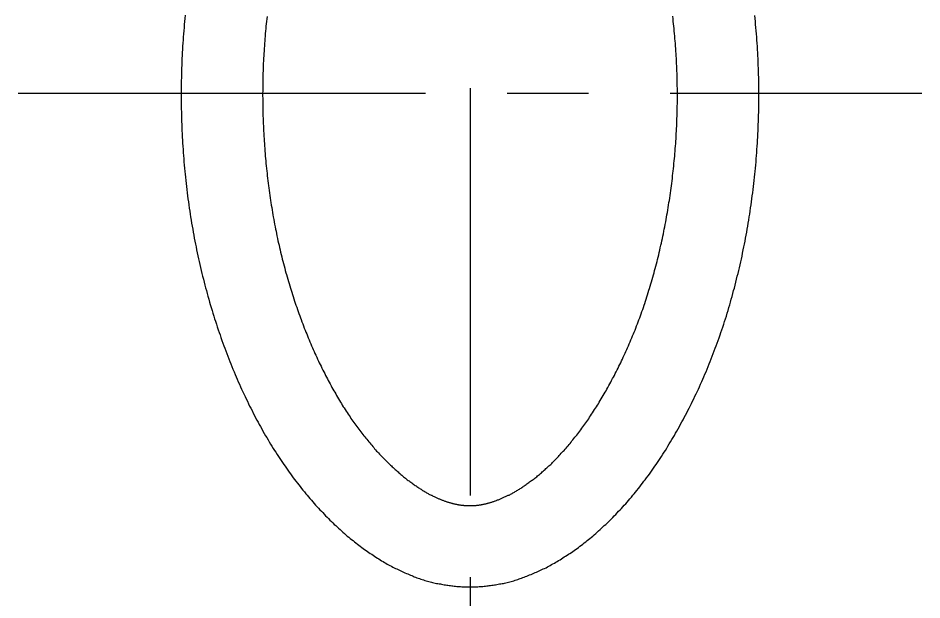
# Model space of a CAD drawing. Extents: x -133.5 to -57.1, y 10.7 to 62.4.
# Drawn here: x -121.235 to -118.462, y 44.101 to 45.886 of the extents above; entities that cross this region are included whole.
import ezdxf

# ---------------------------------------------------------------- set-up
doc = ezdxf.new("R2010")
doc.units = 0
doc.linetypes.add('CENTER', pattern=[2, 1.25, -0.25, 0.25, -0.25])
doc.layers.get('0').update_dxf_attribs({"linetype": 'CONTINUOUS'})
doc.layers.add('CENTER', color=1, linetype='CENTER')

msp = doc.modelspace()

# ---------------------------------------------------------------- linework, layer by layer
at = {"color": 3, "linetype": 'CONTINUOUS'}
msp.add_polyline3d([(-120.7221, 45.8945, 0), (-120.7231, 45.8845, 0), (-120.724, 45.8755, 0), (-120.7249, 45.8655, 0), (-120.7257, 45.8565, 0), (-120.7266, 45.8465, 0), (-120.7273, 45.8375, 0), (-120.7281, 45.8275, 0), (-120.7287, 45.8185, 0), (-120.7294, 45.8085, 0), (-120.73, 45.7995, 0), (-120.7306, 45.7895, 0), (-120.7311, 45.7805, 0), (-120.7316, 45.7705, 0), (-120.7321, 45.7615, 0), (-120.7325, 45.7515, 0), (-120.7329, 45.7415, 0), (-120.7332, 45.7325, 0), (-120.7335, 45.7225, 0), (-120.7338, 45.7135, 0), (-120.734, 45.7035, 0), (-120.7342, 45.6935, 0), (-120.7344, 45.6845, 0), (-120.7345, 45.6745, 0), (-120.7346, 45.6655, 0), (-120.7346, 45.6555, 0), (-120.7346, 45.6455, 0), (-120.7346, 45.6365, 0), (-120.7345, 45.6265, 0), (-120.7344, 45.6175, 0), (-120.7342, 45.6075, 0), (-120.734, 45.5975, 0), (-120.7338, 45.5885, 0), (-120.7336, 45.5785, 0), (-120.7333, 45.5685, 0), (-120.7329, 45.5595, 0), (-120.7325, 45.5495, 0), (-120.7321, 45.5405, 0), (-120.7317, 45.5305, 0), (-120.7312, 45.5205, 0), (-120.7307, 45.5115, 0), (-120.7301, 45.5015, 0), (-120.7295, 45.4925, 0), (-120.7288, 45.4825, 0), (-120.7282, 45.4735, 0), (-120.7275, 45.4635, 0), (-120.7267, 45.4545, 0), (-120.7259, 45.4445, 0), (-120.7251, 45.4345, 0), (-120.7242, 45.4255, 0), (-120.7233, 45.4155, 0), (-120.7224, 45.4065, 0), (-120.7214, 45.3975, 0), (-120.7204, 45.3875, 0), (-120.7194, 45.3785, 0), (-120.7183, 45.3685, 0), (-120.7172, 45.3595, 0), (-120.716, 45.3495, 0), (-120.7148, 45.3405, 0), (-120.7136, 45.3315, 0), (-120.7123, 45.3215, 0), (-120.711, 45.3125, 0), (-120.7097, 45.3025, 0), (-120.7083, 45.2935, 0), (-120.7069, 45.2845, 0), (-120.7054, 45.2755, 0), (-120.7039, 45.2655, 0), (-120.7024, 45.2565, 0), (-120.7008, 45.2475, 0), (-120.6992, 45.2385, 0), (-120.6976, 45.2285, 0), (-120.6959, 45.2195, 0), (-120.6942, 45.2105, 0), (-120.6925, 45.2015, 0), (-120.6907, 45.1925, 0), (-120.6889, 45.1835, 0), (-120.687, 45.1745, 0), (-120.6851, 45.1655, 0), (-120.6832, 45.1565, 0), (-120.6813, 45.1475, 0), (-120.6793, 45.1385, 0), (-120.6772, 45.1295, 0), (-120.6751, 45.1205, 0), (-120.673, 45.1115, 0), (-120.6709, 45.1025, 0), (-120.6687, 45.0935, 0), (-120.6665, 45.0845, 0), (-120.6642, 45.0755, 0), (-120.662, 45.0665, 0), (-120.6597, 45.0585, 0), (-120.6573, 45.0495, 0), (-120.6549, 45.0405, 0), (-120.6525, 45.0325, 0), (-120.6501, 45.0235, 0), (-120.6476, 45.0145, 0), (-120.6451, 45.0065, 0), (-120.6425, 44.9975, 0), (-120.6399, 44.9885, 0), (-120.6373, 44.9805, 0), (-120.6347, 44.9715, 0), (-120.632, 44.9635, 0), (-120.6293, 44.9555, 0), (-120.6266, 44.9465, 0), (-120.6238, 44.9385, 0), (-120.621, 44.9295, 0), (-120.6182, 44.9215, 0), (-120.6153, 44.9135, 0), (-120.6125, 44.9055, 0), (-120.6095, 44.8965, 0), (-120.6066, 44.8885, 0), (-120.6036, 44.8805, 0), (-120.6006, 44.8725, 0), (-120.5976, 44.8645, 0), (-120.5946, 44.8565, 0), (-120.5915, 44.8485, 0), (-120.5884, 44.8405, 0), (-120.5852, 44.8325, 0), (-120.5821, 44.8245, 0), (-120.5789, 44.8165, 0), (-120.5757, 44.8085, 0), (-120.5724, 44.8005, 0), (-120.5691, 44.7925, 0), (-120.5658, 44.7855, 0), (-120.5625, 44.7775, 0), (-120.5592, 44.7695, 0), (-120.5558, 44.7625, 0), (-120.5524, 44.7545, 0), (-120.549, 44.7475, 0), (-120.5455, 44.7395, 0), (-120.5421, 44.7325, 0), (-120.5386, 44.7245, 0), (-120.5351, 44.7175, 0), (-120.5315, 44.7105, 0), (-120.528, 44.7025, 0), (-120.5244, 44.6955, 0), (-120.5208, 44.6885, 0), (-120.5171, 44.6815, 0), (-120.5135, 44.6735, 0), (-120.5098, 44.6665, 0), (-120.5061, 44.6595, 0), (-120.5024, 44.6525, 0), (-120.4987, 44.6455, 0), (-120.4949, 44.6385, 0), (-120.4911, 44.6325, 0), (-120.4873, 44.6255, 0), (-120.4835, 44.6185, 0), (-120.4797, 44.6115, 0), (-120.4758, 44.6045, 0), (-120.4719, 44.5985, 0), (-120.468, 44.5915, 0), (-120.4641, 44.5855, 0), (-120.4602, 44.5785, 0), (-120.4562, 44.5725, 0), (-120.4522, 44.5655, 0), (-120.4483, 44.5595, 0), (-120.4442, 44.5535, 0), (-120.4402, 44.5465, 0), (-120.4362, 44.5405, 0), (-120.4321, 44.5345, 0), (-120.428, 44.5285, 0), (-120.424, 44.5225, 0), (-120.4199, 44.5165, 0), (-120.4157, 44.5105, 0), (-120.4116, 44.5045, 0), (-120.4074, 44.4985, 0), (-120.4033, 44.4925, 0), (-120.3991, 44.4875, 0), (-120.3949, 44.4815, 0), (-120.3907, 44.4755, 0), (-120.3865, 44.4705, 0), (-120.3823, 44.4645, 0), (-120.378, 44.4585, 0), (-120.3738, 44.4535, 0), (-120.3695, 44.4485, 0), (-120.3652, 44.4425, 0), (-120.3609, 44.4375, 0), (-120.3567, 44.4325, 0), (-120.3523, 44.4265, 0), (-120.348, 44.4215, 0), (-120.3437, 44.4165, 0), (-120.3394, 44.4115, 0), (-120.335, 44.4065, 0), (-120.3307, 44.4015, 0), (-120.3263, 44.3965, 0), (-120.322, 44.3915, 0), (-120.3176, 44.3865, 0), (-120.3132, 44.3825, 0), (-120.3088, 44.3775, 0), (-120.3045, 44.3725, 0), (-120.3001, 44.3685, 0), (-120.2957, 44.3635, 0), (-120.2913, 44.3585, 0), (-120.2869, 44.3545, 0), (-120.2824, 44.3505, 0), (-120.278, 44.3455, 0), (-120.2736, 44.3415, 0), (-120.2692, 44.3375, 0), (-120.2648, 44.3325, 0), (-120.2603, 44.3285, 0), (-120.2559, 44.3245, 0), (-120.2515, 44.3205, 0), (-120.247, 44.3165, 0), (-120.2426, 44.3125, 0), (-120.2382, 44.3085, 0), (-120.2337, 44.3045, 0), (-120.2293, 44.3005, 0), (-120.2249, 44.2965, 0), (-120.2205, 44.2935, 0), (-120.216, 44.2895, 0), (-120.2116, 44.2855, 0), (-120.2072, 44.2825, 0), (-120.2027, 44.2785, 0), (-120.1983, 44.2755, 0), (-120.1939, 44.2715, 0), (-120.1895, 44.2685, 0), (-120.1851, 44.2655, 0), (-120.1807, 44.2615, 0), (-120.1763, 44.2585, 0), (-120.1719, 44.2555, 0), (-120.1675, 44.2525, 0), (-120.1631, 44.2495, 0), (-120.1587, 44.2465, 0), (-120.1544, 44.2435, 0), (-120.15, 44.2405, 0), (-120.1456, 44.2375, 0), (-120.1413, 44.2345, 0), (-120.1369, 44.2315, 0), (-120.1326, 44.2285, 0), (-120.1283, 44.2265, 0), (-120.124, 44.2235, 0), (-120.1196, 44.2205, 0), (-120.1153, 44.2185, 0), (-120.1111, 44.2155, 0), (-120.1068, 44.2135, 0), (-120.1025, 44.2105, 0), (-120.0983, 44.2085, 0), (-120.094, 44.2065, 0), (-120.0898, 44.2045, 0), (-120.0855, 44.2015, 0), (-120.0813, 44.1995, 0), (-120.0771, 44.1975, 0), (-120.0729, 44.1955, 0), (-120.0687, 44.1935, 0), (-120.0646, 44.1915, 0), (-120.0604, 44.1895, 0), (-120.0562, 44.1875, 0), (-120.0521, 44.1855, 0), (-120.048, 44.1835, 0), (-120.0438, 44.1815, 0), (-120.0397, 44.1805, 0), (-120.0356, 44.1785, 0), (-120.0315, 44.1765, 0), (-120.0274, 44.1755, 0), (-120.0233, 44.1735, 0), (-120.0193, 44.1715, 0), (-120.0152, 44.1705, 0), (-120.0112, 44.1685, 0), (-120.0071, 44.1675, 0), (-120.0031, 44.1665, 0), (-119.999, 44.1645, 0), (-119.995, 44.1635, 0), (-119.991, 44.1625, 0), (-119.987, 44.1605, 0), (-119.983, 44.1595, 0), (-119.979, 44.1585, 0), (-119.975, 44.1575, 0), (-119.9711, 44.1565, 0), (-119.9671, 44.1555, 0), (-119.9631, 44.1545, 0), (-119.9592, 44.1535, 0), (-119.9552, 44.1525, 0), (-119.9513, 44.1515, 0), (-119.9474, 44.1505, 0), (-119.9434, 44.1495, 0), (-119.9395, 44.1495, 0), (-119.9356, 44.1485, 0), (-119.9317, 44.1475, 0), (-119.9278, 44.1465, 0), (-119.9239, 44.1465, 0), (-119.92, 44.1455, 0), (-119.9162, 44.1455, 0), (-119.9123, 44.1445, 0), (-119.9084, 44.1445, 0), (-119.9045, 44.1435, 0), (-119.9007, 44.1435, 0), (-119.8968, 44.1425, 0), (-119.893, 44.1425, 0), (-119.8892, 44.1415, 0), (-119.8853, 44.1415, 0), (-119.8815, 44.1415, 0), (-119.8777, 44.1415, 0), (-119.8739, 44.1405, 0), (-119.87, 44.1405, 0), (-119.8662, 44.1405, 0), (-119.8624, 44.1405, 0), (-119.8586, 44.1405, 0), (-119.8548, 44.1405, 0), (-119.851, 44.1405, 0), (-119.8472, 44.1405, 0), (-119.8433, 44.1405, 0), (-119.8395, 44.1405, 0), (-119.8357, 44.1405, 0), (-119.8318, 44.1405, 0), (-119.828, 44.1405, 0), (-119.8242, 44.1405, 0), (-119.8203, 44.1415, 0), (-119.8165, 44.1415, 0), (-119.8126, 44.1415, 0), (-119.8087, 44.1415, 0), (-119.8049, 44.1425, 0), (-119.801, 44.1425, 0), (-119.7971, 44.1435, 0), (-119.7933, 44.1435, 0), (-119.7894, 44.1445, 0), (-119.7855, 44.1445, 0), (-119.7816, 44.1455, 0), (-119.7777, 44.1455, 0), (-119.7738, 44.1465, 0), (-119.7699, 44.1465, 0), (-119.7659, 44.1475, 0), (-119.762, 44.1485, 0), (-119.7581, 44.1495, 0), (-119.7541, 44.1495, 0), (-119.7502, 44.1505, 0), (-119.7462, 44.1515, 0), (-119.7423, 44.1525, 0), (-119.7383, 44.1535, 0), (-119.7344, 44.1545, 0), (-119.7304, 44.1555, 0), (-119.7264, 44.1565, 0), (-119.7224, 44.1575, 0), (-119.7184, 44.1585, 0), (-119.7144, 44.1595, 0), (-119.7104, 44.1615, 0), (-119.7063, 44.1625, 0), (-119.7023, 44.1635, 0), (-119.6982, 44.1655, 0), (-119.6942, 44.1665, 0), (-119.6901, 44.1675, 0), (-119.6861, 44.1695, 0), (-119.682, 44.1705, 0), (-119.6779, 44.1725, 0), (-119.6738, 44.1735, 0), (-119.6697, 44.1755, 0), (-119.6656, 44.1775, 0), (-119.6614, 44.1785, 0), (-119.6573, 44.1805, 0), (-119.6531, 44.1825, 0), (-119.649, 44.1845, 0), (-119.6448, 44.1855, 0), (-119.6406, 44.1875, 0), (-119.6364, 44.1895, 0), (-119.6322, 44.1915, 0), (-119.628, 44.1935, 0), (-119.6238, 44.1955, 0), (-119.6196, 44.1975, 0), (-119.6153, 44.1995, 0), (-119.6111, 44.2025, 0), (-119.6068, 44.2045, 0), (-119.6025, 44.2065, 0), (-119.5982, 44.2095, 0), (-119.594, 44.2115, 0), (-119.5897, 44.2135, 0), (-119.5854, 44.2165, 0), (-119.581, 44.2185, 0), (-119.5767, 44.2215, 0), (-119.5724, 44.2235, 0), (-119.5681, 44.2265, 0), (-119.5637, 44.2295, 0), (-119.5594, 44.2325, 0), (-119.5551, 44.2345, 0), (-119.5507, 44.2375, 0), (-119.5463, 44.2405, 0), (-119.542, 44.2435, 0), (-119.5376, 44.2465, 0), (-119.5332, 44.2495, 0), (-119.5289, 44.2525, 0), (-119.5245, 44.2555, 0), (-119.5201, 44.2585, 0), (-119.5157, 44.2615, 0), (-119.5113, 44.2655, 0), (-119.5069, 44.2685, 0), (-119.5025, 44.2715, 0), (-119.4981, 44.2755, 0), (-119.4937, 44.2785, 0), (-119.4893, 44.2825, 0), (-119.4849, 44.2855, 0), (-119.4805, 44.2895, 0), (-119.4761, 44.2935, 0), (-119.4717, 44.2965, 0), (-119.4673, 44.3005, 0), (-119.4629, 44.3045, 0), (-119.4585, 44.3085, 0), (-119.4541, 44.3125, 0), (-119.4497, 44.3165, 0), (-119.4453, 44.3205, 0), (-119.4409, 44.3245, 0), (-119.4365, 44.3285, 0), (-119.4321, 44.3325, 0), (-119.4277, 44.3365, 0), (-119.4233, 44.3405, 0), (-119.4189, 44.3455, 0), (-119.4146, 44.3495, 0), (-119.4102, 44.3535, 0), (-119.4058, 44.3585, 0), (-119.4014, 44.3625, 0), (-119.397, 44.3675, 0), (-119.3927, 44.3725, 0), (-119.3883, 44.3765, 0), (-119.384, 44.3815, 0), (-119.3796, 44.3865, 0), (-119.3752, 44.3915, 0), (-119.3709, 44.3955, 0), (-119.3666, 44.4005, 0), (-119.3622, 44.4055, 0), (-119.3579, 44.4105, 0), (-119.3536, 44.4155, 0), (-119.3493, 44.4215, 0), (-119.345, 44.4265, 0), (-119.3407, 44.4315, 0), (-119.3364, 44.4365, 0), (-119.3321, 44.4425, 0), (-119.3279, 44.4475, 0), (-119.3236, 44.4535, 0), (-119.3194, 44.4585, 0), (-119.3152, 44.4645, 0), (-119.3109, 44.4695, 0), (-119.3067, 44.4755, 0), (-119.3025, 44.4815, 0), (-119.2984, 44.4865, 0), (-119.2942, 44.4925, 0), (-119.29, 44.4985, 0), (-119.2859, 44.5045, 0), (-119.2817, 44.5105, 0), (-119.2776, 44.5165, 0), (-119.2735, 44.5225, 0), (-119.2694, 44.5285, 0), (-119.2654, 44.5345, 0), (-119.2613, 44.5405, 0), (-119.2573, 44.5475, 0), (-119.2532, 44.5535, 0), (-119.2492, 44.5595, 0), (-119.2452, 44.5665, 0), (-119.2412, 44.5725, 0), (-119.2373, 44.5795, 0), (-119.2333, 44.5855, 0), (-119.2294, 44.5925, 0), (-119.2255, 44.5985, 0), (-119.2216, 44.6055, 0), (-119.2177, 44.6125, 0), (-119.2139, 44.6185, 0), (-119.21, 44.6255, 0), (-119.2062, 44.6325, 0), (-119.2024, 44.6395, 0), (-119.1986, 44.6465, 0), (-119.1949, 44.6535, 0), (-119.1911, 44.6605, 0), (-119.1874, 44.6675, 0), (-119.1837, 44.6745, 0), (-119.18, 44.6815, 0), (-119.1764, 44.6885, 0), (-119.1728, 44.6955, 0), (-119.1692, 44.7035, 0), (-119.1656, 44.7105, 0), (-119.162, 44.7175, 0), (-119.1585, 44.7255, 0), (-119.155, 44.7325, 0), (-119.1515, 44.7395, 0), (-119.148, 44.7475, 0), (-119.1446, 44.7545, 0), (-119.1412, 44.7625, 0), (-119.1378, 44.7705, 0), (-119.1344, 44.7775, 0), (-119.1311, 44.7855, 0), (-119.1277, 44.7935, 0), (-119.1245, 44.8005, 0), (-119.1212, 44.8085, 0), (-119.118, 44.8165, 0), (-119.1148, 44.8245, 0), (-119.1116, 44.8325, 0), (-119.1084, 44.8405, 0), (-119.1053, 44.8485, 0), (-119.1022, 44.8565, 0), (-119.0992, 44.8645, 0), (-119.0961, 44.8725, 0), (-119.0931, 44.8805, 0), (-119.0902, 44.8885, 0), (-119.0872, 44.8965, 0), (-119.0843, 44.9045, 0), (-119.0814, 44.9135, 0), (-119.0786, 44.9215, 0), (-119.0758, 44.9295, 0), (-119.073, 44.9375, 0), (-119.0702, 44.9465, 0), (-119.0675, 44.9545, 0), (-119.0648, 44.9635, 0), (-119.0622, 44.9715, 0), (-119.0595, 44.9805, 0), (-119.0569, 44.9885, 0), (-119.0544, 44.9975, 0), (-119.0519, 45.0055, 0), (-119.0494, 45.0145, 0), (-119.0469, 45.0235, 0), (-119.0445, 45.0315, 0), (-119.0421, 45.0405, 0), (-119.0398, 45.0495, 0), (-119.0374, 45.0575, 0), (-119.0352, 45.0665, 0), (-119.0329, 45.0755, 0), (-119.0307, 45.0845, 0), (-119.0285, 45.0935, 0), (-119.0263, 45.1025, 0), (-119.0242, 45.1115, 0), (-119.0221, 45.1195, 0), (-119.0201, 45.1285, 0), (-119.0181, 45.1375, 0), (-119.0161, 45.1465, 0), (-119.0141, 45.1555, 0), (-119.0122, 45.1645, 0), (-119.0103, 45.1745, 0), (-119.0085, 45.1835, 0), (-119.0067, 45.1925, 0), (-119.0049, 45.2015, 0), (-119.0032, 45.2105, 0), (-119.0015, 45.2195, 0), (-118.9998, 45.2285, 0), (-118.9982, 45.2385, 0), (-118.9966, 45.2475, 0), (-118.995, 45.2565, 0), (-118.9935, 45.2655, 0), (-118.992, 45.2755, 0), (-118.9905, 45.2845, 0), (-118.9891, 45.2935, 0), (-118.9877, 45.3035, 0), (-118.9863, 45.3125, 0), (-118.985, 45.3215, 0), (-118.9837, 45.3315, 0), (-118.9825, 45.3405, 0), (-118.9813, 45.3495, 0), (-118.9801, 45.3595, 0), (-118.979, 45.3685, 0), (-118.9779, 45.3785, 0), (-118.9768, 45.3875, 0), (-118.9758, 45.3975, 0), (-118.9748, 45.4065, 0), (-118.9739, 45.4155, 0), (-118.973, 45.4255, 0), (-118.9721, 45.4345, 0), (-118.9712, 45.4445, 0), (-118.9704, 45.4545, 0), (-118.9697, 45.4635, 0), (-118.9689, 45.4735, 0), (-118.9682, 45.4825, 0), (-118.9676, 45.4925, 0), (-118.967, 45.5015, 0), (-118.9664, 45.5115, 0), (-118.9659, 45.5205, 0), (-118.9654, 45.5305, 0), (-118.9649, 45.5395, 0), (-118.9645, 45.5495, 0), (-118.9641, 45.5595, 0), (-118.9637, 45.5685, 0), (-118.9634, 45.5785, 0), (-118.9632, 45.5875, 0), (-118.9629, 45.5975, 0), (-118.9627, 45.6075, 0), (-118.9626, 45.6165, 0), (-118.9624, 45.6265, 0), (-118.9624, 45.6355, 0), (-118.9623, 45.6455, 0), (-118.9623, 45.6555, 0), (-118.9624, 45.6645, 0), (-118.9624, 45.6745, 0), (-118.9626, 45.6835, 0), (-118.9627, 45.6935, 0), (-118.9629, 45.7035, 0), (-118.9631, 45.7125, 0), (-118.9634, 45.7225, 0), (-118.9637, 45.7315, 0), (-118.9641, 45.7415, 0), (-118.9645, 45.7515, 0), (-118.9649, 45.7605, 0), (-118.9654, 45.7705, 0), (-118.9659, 45.7795, 0), (-118.9665, 45.7895, 0), (-118.9671, 45.7985, 0), (-118.9677, 45.8085, 0), (-118.9684, 45.8175, 0), (-118.9691, 45.8275, 0), (-118.9698, 45.8375, 0), (-118.9706, 45.8465, 0), (-118.9714, 45.8565, 0), (-118.9723, 45.8655, 0), (-118.9732, 45.8755, 0), (-118.9741, 45.8845, 0), (-118.9751, 45.8935, 0)], dxfattribs=at)
at = {"color": 7, "linetype": 'CONTINUOUS'}
msp.add_polyline3d([(-120.471, 45.8905, 0), (-120.4719, 45.8835, 0), (-120.4727, 45.8755, 0), (-120.4735, 45.8685, 0), (-120.4743, 45.8605, 0), (-120.475, 45.8535, 0), (-120.4757, 45.8455, 0), (-120.4764, 45.8385, 0), (-120.4771, 45.8305, 0), (-120.4777, 45.8225, 0), (-120.4783, 45.8155, 0), (-120.4789, 45.8075, 0), (-120.4794, 45.8005, 0), (-120.4799, 45.7925, 0), (-120.4804, 45.7845, 0), (-120.4809, 45.7775, 0), (-120.4813, 45.7695, 0), (-120.4817, 45.7625, 0), (-120.4821, 45.7545, 0), (-120.4825, 45.7465, 0), (-120.4828, 45.7395, 0), (-120.4831, 45.7315, 0), (-120.4834, 45.7235, 0), (-120.4836, 45.7165, 0), (-120.4838, 45.7085, 0), (-120.484, 45.7005, 0), (-120.4842, 45.6935, 0), (-120.4843, 45.6855, 0), (-120.4844, 45.6775, 0), (-120.4845, 45.6695, 0), (-120.4845, 45.6625, 0), (-120.4846, 45.6545, 0), (-120.4846, 45.6465, 0), (-120.4845, 45.6395, 0), (-120.4845, 45.6315, 0), (-120.4844, 45.6235, 0), (-120.4843, 45.6165, 0), (-120.4841, 45.6085, 0), (-120.484, 45.6005, 0), (-120.4838, 45.5925, 0), (-120.4836, 45.5855, 0), (-120.4833, 45.5775, 0), (-120.483, 45.5695, 0), (-120.4827, 45.5625, 0), (-120.4824, 45.5545, 0), (-120.4821, 45.5465, 0), (-120.4817, 45.5395, 0), (-120.4813, 45.5315, 0), (-120.4808, 45.5235, 0), (-120.4804, 45.5155, 0), (-120.4799, 45.5085, 0), (-120.4794, 45.5005, 0), (-120.4788, 45.4935, 0), (-120.4783, 45.4855, 0), (-120.4777, 45.4775, 0), (-120.4771, 45.4705, 0), (-120.4764, 45.4625, 0), (-120.4758, 45.4545, 0), (-120.4751, 45.4475, 0), (-120.4743, 45.4395, 0), (-120.4736, 45.4325, 0), (-120.4728, 45.4245, 0), (-120.472, 45.4165, 0), (-120.4712, 45.4095, 0), (-120.4703, 45.4015, 0), (-120.4694, 45.3945, 0), (-120.4685, 45.3865, 0), (-120.4676, 45.3795, 0), (-120.4667, 45.3715, 0), (-120.4657, 45.3645, 0), (-120.4647, 45.3565, 0), (-120.4636, 45.3495, 0), (-120.4626, 45.3415, 0), (-120.4615, 45.3345, 0), (-120.4604, 45.3265, 0), (-120.4592, 45.3195, 0), (-120.4581, 45.3115, 0), (-120.4569, 45.3045, 0), (-120.4557, 45.2975, 0), (-120.4544, 45.2895, 0), (-120.4531, 45.2825, 0), (-120.4519, 45.2755, 0), (-120.4505, 45.2675, 0), (-120.4492, 45.2605, 0), (-120.4478, 45.2535, 0), (-120.4464, 45.2455, 0), (-120.445, 45.2385, 0), (-120.4436, 45.2315, 0), (-120.4421, 45.2245, 0), (-120.4406, 45.2175, 0), (-120.4391, 45.2095, 0), (-120.4375, 45.2025, 0), (-120.436, 45.1955, 0), (-120.4344, 45.1885, 0), (-120.4327, 45.1815, 0), (-120.4311, 45.1745, 0), (-120.4294, 45.1675, 0), (-120.4277, 45.1605, 0), (-120.426, 45.1535, 0), (-120.4243, 45.1465, 0), (-120.4225, 45.1395, 0), (-120.4207, 45.1325, 0), (-120.4189, 45.1255, 0), (-120.417, 45.1185, 0), (-120.4152, 45.1115, 0), (-120.4133, 45.1045, 0), (-120.4114, 45.0985, 0), (-120.4094, 45.0915, 0), (-120.4075, 45.0845, 0), (-120.4055, 45.0775, 0), (-120.4035, 45.0715, 0), (-120.4015, 45.0645, 0), (-120.3994, 45.0575, 0), (-120.3974, 45.0505, 0), (-120.3953, 45.0445, 0), (-120.3932, 45.0375, 0), (-120.391, 45.0315, 0), (-120.3889, 45.0245, 0), (-120.3867, 45.0175, 0), (-120.3845, 45.0115, 0), (-120.3823, 45.0045, 0), (-120.3801, 44.9985, 0), (-120.3778, 44.9915, 0), (-120.3756, 44.9855, 0), (-120.3733, 44.9795, 0), (-120.371, 44.9725, 0), (-120.3687, 44.9665, 0), (-120.3663, 44.9605, 0), (-120.3639, 44.9535, 0), (-120.3616, 44.9475, 0), (-120.3592, 44.9415, 0), (-120.3568, 44.9345, 0), (-120.3543, 44.9285, 0), (-120.3519, 44.9225, 0), (-120.3494, 44.9165, 0), (-120.3469, 44.9105, 0), (-120.3445, 44.9045, 0), (-120.3419, 44.8985, 0), (-120.3394, 44.8925, 0), (-120.3369, 44.8865, 0), (-120.3343, 44.8805, 0), (-120.3318, 44.8745, 0), (-120.3292, 44.8685, 0), (-120.3266, 44.8625, 0), (-120.324, 44.8565, 0), (-120.3213, 44.8515, 0), (-120.3187, 44.8455, 0), (-120.316, 44.8395, 0), (-120.3134, 44.8335, 0), (-120.3107, 44.8285, 0), (-120.308, 44.8225, 0), (-120.3053, 44.8175, 0), (-120.3026, 44.8115, 0), (-120.2998, 44.8055, 0), (-120.2971, 44.8005, 0), (-120.2943, 44.7955, 0), (-120.2916, 44.7895, 0), (-120.2888, 44.7845, 0), (-120.286, 44.7785, 0), (-120.2832, 44.7735, 0), (-120.2804, 44.7685, 0), (-120.2776, 44.7635, 0), (-120.2748, 44.7575, 0), (-120.2719, 44.7525, 0), (-120.2691, 44.7475, 0), (-120.2662, 44.7425, 0), (-120.2634, 44.7375, 0), (-120.2605, 44.7325, 0), (-120.2576, 44.7275, 0), (-120.2547, 44.7225, 0), (-120.2519, 44.7175, 0), (-120.2489, 44.7125, 0), (-120.246, 44.7075, 0), (-120.2431, 44.7035, 0), (-120.2402, 44.6985, 0), (-120.2373, 44.6935, 0), (-120.2343, 44.6895, 0), (-120.2314, 44.6845, 0), (-120.2284, 44.6795, 0), (-120.2255, 44.6755, 0), (-120.2225, 44.6705, 0), (-120.2195, 44.6665, 0), (-120.2166, 44.6625, 0), (-120.2136, 44.6575, 0), (-120.2106, 44.6535, 0), (-120.2076, 44.6495, 0), (-120.2046, 44.6445, 0), (-120.2016, 44.6405, 0), (-120.1986, 44.6365, 0), (-120.1956, 44.6325, 0), (-120.1926, 44.6285, 0), (-120.1896, 44.6245, 0), (-120.1866, 44.6205, 0), (-120.1835, 44.6165, 0), (-120.1805, 44.6125, 0), (-120.1775, 44.6085, 0), (-120.1744, 44.6045, 0), (-120.1714, 44.6005, 0), (-120.1684, 44.5965, 0), (-120.1653, 44.5935, 0), (-120.1623, 44.5895, 0), (-120.1592, 44.5855, 0), (-120.1562, 44.5825, 0), (-120.1531, 44.5785, 0), (-120.1501, 44.5755, 0), (-120.147, 44.5715, 0), (-120.144, 44.5685, 0), (-120.141, 44.5645, 0), (-120.1379, 44.5615, 0), (-120.1349, 44.5575, 0), (-120.1318, 44.5545, 0), (-120.1288, 44.5515, 0), (-120.1258, 44.5475, 0), (-120.1227, 44.5445, 0), (-120.1197, 44.5415, 0), (-120.1167, 44.5385, 0), (-120.1137, 44.5355, 0), (-120.1107, 44.5325, 0), (-120.1077, 44.5295, 0), (-120.1047, 44.5265, 0), (-120.1017, 44.5235, 0), (-120.0987, 44.5205, 0), (-120.0957, 44.5175, 0), (-120.0927, 44.5145, 0), (-120.0898, 44.5115, 0), (-120.0868, 44.5085, 0), (-120.0839, 44.5065, 0), (-120.0809, 44.5035, 0), (-120.078, 44.5005, 0), (-120.0751, 44.4985, 0), (-120.0722, 44.4955, 0), (-120.0693, 44.4935, 0), (-120.0664, 44.4905, 0), (-120.0635, 44.4885, 0), (-120.0606, 44.4855, 0), (-120.0578, 44.4835, 0), (-120.0549, 44.4805, 0), (-120.0521, 44.4785, 0), (-120.0493, 44.4765, 0), (-120.0465, 44.4745, 0), (-120.0437, 44.4715, 0), (-120.0409, 44.4695, 0), (-120.0382, 44.4675, 0), (-120.0354, 44.4655, 0), (-120.0327, 44.4635, 0), (-120.03, 44.4615, 0), (-120.0273, 44.4595, 0), (-120.0246, 44.4575, 0), (-120.0219, 44.4555, 0), (-120.0193, 44.4535, 0), (-120.0166, 44.4515, 0), (-120.014, 44.4505, 0), (-120.0114, 44.4485, 0), (-120.0089, 44.4465, 0), (-120.0063, 44.4445, 0), (-120.0038, 44.4435, 0), (-120.0012, 44.4415, 0), (-119.9987, 44.4405, 0), (-119.9963, 44.4385, 0), (-119.9938, 44.4365, 0), (-119.9913, 44.4355, 0), (-119.9889, 44.4345, 0), (-119.9865, 44.4325, 0), (-119.9841, 44.4315, 0), (-119.9817, 44.4295, 0), (-119.9794, 44.4285, 0), (-119.977, 44.4275, 0), (-119.9747, 44.4255, 0), (-119.9724, 44.4245, 0), (-119.9701, 44.4235, 0), (-119.9678, 44.4225, 0), (-119.9655, 44.4215, 0), (-119.9633, 44.4195, 0), (-119.9611, 44.4185, 0), (-119.9589, 44.4175, 0), (-119.9567, 44.4165, 0), (-119.9545, 44.4155, 0), (-119.9523, 44.4145, 0), (-119.9502, 44.4135, 0), (-119.9481, 44.4125, 0), (-119.946, 44.4115, 0), (-119.9439, 44.4105, 0), (-119.9418, 44.4105, 0), (-119.9397, 44.4095, 0), (-119.9377, 44.4085, 0), (-119.9356, 44.4075, 0), (-119.9336, 44.4065, 0), (-119.9316, 44.4065, 0), (-119.9296, 44.4055, 0), (-119.9277, 44.4045, 0), (-119.9257, 44.4035, 0), (-119.9238, 44.4035, 0), (-119.9219, 44.4025, 0), (-119.9199, 44.4015, 0), (-119.9181, 44.4015, 0), (-119.9162, 44.4005, 0), (-119.9143, 44.4005, 0), (-119.9125, 44.3995, 0), (-119.9107, 44.3995, 0), (-119.9088, 44.3985, 0), (-119.907, 44.3985, 0), (-119.9053, 44.3975, 0), (-119.9035, 44.3975, 0), (-119.9017, 44.3965, 0), (-119.9, 44.3965, 0), (-119.8983, 44.3955, 0), (-119.8966, 44.3955, 0), (-119.8949, 44.3955, 0), (-119.8932, 44.3945, 0), (-119.8915, 44.3945, 0), (-119.8899, 44.3945, 0), (-119.8882, 44.3935, 0), (-119.8866, 44.3935, 0), (-119.885, 44.3935, 0), (-119.8833, 44.3925, 0), (-119.8817, 44.3925, 0), (-119.8801, 44.3925, 0), (-119.8785, 44.3925, 0), (-119.8769, 44.3915, 0), (-119.8753, 44.3915, 0), (-119.8737, 44.3915, 0), (-119.8721, 44.3915, 0), (-119.8705, 44.3915, 0), (-119.8689, 44.3915, 0), (-119.8673, 44.3905, 0), (-119.8657, 44.3905, 0), (-119.8641, 44.3905, 0), (-119.8625, 44.3905, 0), (-119.8609, 44.3905, 0), (-119.8594, 44.3905, 0), (-119.8578, 44.3905, 0), (-119.8562, 44.3905, 0), (-119.8546, 44.3905, 0), (-119.8531, 44.3905, 0), (-119.8515, 44.3905, 0), (-119.8499, 44.3905, 0), (-119.8483, 44.3905, 0), (-119.8468, 44.3905, 0), (-119.8452, 44.3905, 0), (-119.8436, 44.3905, 0), (-119.842, 44.3905, 0), (-119.8404, 44.3905, 0), (-119.8389, 44.3905, 0), (-119.8373, 44.3905, 0), (-119.8357, 44.3905, 0), (-119.8341, 44.3905, 0), (-119.8325, 44.3905, 0), (-119.8309, 44.3905, 0), (-119.8293, 44.3905, 0), (-119.8277, 44.3915, 0), (-119.8261, 44.3915, 0), (-119.8245, 44.3915, 0), (-119.8229, 44.3915, 0), (-119.8213, 44.3915, 0), (-119.8196, 44.3925, 0), (-119.818, 44.3925, 0), (-119.8164, 44.3925, 0), (-119.8147, 44.3925, 0), (-119.8131, 44.3935, 0), (-119.8114, 44.3935, 0), (-119.8098, 44.3935, 0), (-119.8081, 44.3945, 0), (-119.8064, 44.3945, 0), (-119.8048, 44.3945, 0), (-119.8031, 44.3955, 0), (-119.8014, 44.3955, 0), (-119.7997, 44.3955, 0), (-119.7979, 44.3965, 0), (-119.7962, 44.3965, 0), (-119.7944, 44.3975, 0), (-119.7926, 44.3975, 0), (-119.7908, 44.3985, 0), (-119.789, 44.3985, 0), (-119.7871, 44.3995, 0), (-119.7853, 44.3995, 0), (-119.7834, 44.4005, 0), (-119.7815, 44.4005, 0), (-119.7796, 44.4015, 0), (-119.7776, 44.4025, 0), (-119.7757, 44.4025, 0), (-119.7737, 44.4035, 0), (-119.7718, 44.4045, 0), (-119.7698, 44.4045, 0), (-119.7677, 44.4055, 0), (-119.7657, 44.4065, 0), (-119.7637, 44.4075, 0), (-119.7616, 44.4075, 0), (-119.7595, 44.4085, 0), (-119.7574, 44.4095, 0), (-119.7553, 44.4105, 0), (-119.7532, 44.4115, 0), (-119.751, 44.4125, 0), (-119.7489, 44.4135, 0), (-119.7467, 44.4145, 0), (-119.7445, 44.4155, 0), (-119.7423, 44.4165, 0), (-119.7401, 44.4175, 0), (-119.7378, 44.4185, 0), (-119.7355, 44.4195, 0), (-119.7333, 44.4205, 0), (-119.731, 44.4215, 0), (-119.7287, 44.4225, 0), (-119.7263, 44.4235, 0), (-119.724, 44.4255, 0), (-119.7216, 44.4265, 0), (-119.7192, 44.4275, 0), (-119.7169, 44.4295, 0), (-119.7144, 44.4305, 0), (-119.712, 44.4315, 0), (-119.7096, 44.4335, 0), (-119.7071, 44.4345, 0), (-119.7046, 44.4365, 0), (-119.7022, 44.4375, 0), (-119.6996, 44.4395, 0), (-119.6971, 44.4405, 0), (-119.6946, 44.4425, 0), (-119.692, 44.4435, 0), (-119.6895, 44.4455, 0), (-119.6869, 44.4475, 0), (-119.6843, 44.4495, 0), (-119.6817, 44.4505, 0), (-119.679, 44.4525, 0), (-119.6764, 44.4545, 0), (-119.6737, 44.4565, 0), (-119.6711, 44.4585, 0), (-119.6684, 44.4605, 0), (-119.6657, 44.4625, 0), (-119.663, 44.4645, 0), (-119.6603, 44.4665, 0), (-119.6576, 44.4685, 0), (-119.6548, 44.4705, 0), (-119.6521, 44.4725, 0), (-119.6493, 44.4745, 0), (-119.6465, 44.4765, 0), (-119.6438, 44.4785, 0), (-119.641, 44.4815, 0), (-119.6382, 44.4835, 0), (-119.6354, 44.4855, 0), (-119.6325, 44.4885, 0), (-119.6297, 44.4905, 0), (-119.6269, 44.4935, 0), (-119.624, 44.4955, 0), (-119.6212, 44.4985, 0), (-119.6183, 44.5005, 0), (-119.6154, 44.5035, 0), (-119.6125, 44.5055, 0), (-119.6097, 44.5085, 0), (-119.6068, 44.5115, 0), (-119.6039, 44.5145, 0), (-119.6009, 44.5165, 0), (-119.598, 44.5195, 0), (-119.5951, 44.5225, 0), (-119.5922, 44.5255, 0), (-119.5892, 44.5285, 0), (-119.5863, 44.5315, 0), (-119.5834, 44.5345, 0), (-119.5804, 44.5375, 0), (-119.5774, 44.5405, 0), (-119.5745, 44.5435, 0), (-119.5715, 44.5465, 0), (-119.5685, 44.5505, 0), (-119.5656, 44.5535, 0), (-119.5626, 44.5565, 0), (-119.5596, 44.5595, 0), (-119.5566, 44.5635, 0), (-119.5536, 44.5665, 0), (-119.5507, 44.5705, 0), (-119.5477, 44.5735, 0), (-119.5447, 44.5775, 0), (-119.5417, 44.5805, 0), (-119.5387, 44.5845, 0), (-119.5357, 44.5885, 0), (-119.5327, 44.5915, 0), (-119.5297, 44.5955, 0), (-119.5267, 44.5995, 0), (-119.5236, 44.6035, 0), (-119.5206, 44.6065, 0), (-119.5176, 44.6105, 0), (-119.5146, 44.6145, 0), (-119.5116, 44.6185, 0), (-119.5086, 44.6225, 0), (-119.5056, 44.6275, 0), (-119.5026, 44.6315, 0), (-119.4996, 44.6355, 0), (-119.4966, 44.6395, 0), (-119.4935, 44.6435, 0), (-119.4905, 44.6485, 0), (-119.4875, 44.6525, 0), (-119.4845, 44.6565, 0), (-119.4815, 44.6615, 0), (-119.4785, 44.6655, 0), (-119.4756, 44.6705, 0), (-119.4726, 44.6745, 0), (-119.4696, 44.6795, 0), (-119.4666, 44.6845, 0), (-119.4636, 44.6885, 0), (-119.4607, 44.6935, 0), (-119.4577, 44.6985, 0), (-119.4547, 44.7025, 0), (-119.4518, 44.7075, 0), (-119.4489, 44.7125, 0), (-119.4459, 44.7175, 0), (-119.443, 44.7225, 0), (-119.4401, 44.7275, 0), (-119.4371, 44.7325, 0), (-119.4342, 44.7375, 0), (-119.4313, 44.7425, 0), (-119.4284, 44.7475, 0), (-119.4256, 44.7525, 0), (-119.4227, 44.7585, 0), (-119.4198, 44.7635, 0), (-119.417, 44.7685, 0), (-119.4141, 44.7735, 0), (-119.4113, 44.7795, 0), (-119.4085, 44.7845, 0), (-119.4057, 44.7895, 0), (-119.4029, 44.7955, 0), (-119.4001, 44.8005, 0), (-119.3973, 44.8065, 0), (-119.3945, 44.8115, 0), (-119.3918, 44.8175, 0), (-119.389, 44.8225, 0), (-119.3863, 44.8285, 0), (-119.3836, 44.8345, 0), (-119.3809, 44.8395, 0), (-119.3782, 44.8455, 0), (-119.3755, 44.8515, 0), (-119.3729, 44.8575, 0), (-119.3702, 44.8625, 0), (-119.3676, 44.8685, 0), (-119.365, 44.8745, 0), (-119.3624, 44.8805, 0), (-119.3598, 44.8865, 0), (-119.3573, 44.8925, 0), (-119.3547, 44.8985, 0), (-119.3522, 44.9045, 0), (-119.3497, 44.9105, 0), (-119.3472, 44.9165, 0), (-119.3447, 44.9225, 0), (-119.3423, 44.9285, 0), (-119.3399, 44.9345, 0), (-119.3374, 44.9415, 0), (-119.335, 44.9475, 0), (-119.3327, 44.9535, 0), (-119.3303, 44.9595, 0), (-119.328, 44.9665, 0), (-119.3257, 44.9725, 0), (-119.3234, 44.9785, 0), (-119.3211, 44.9855, 0), (-119.3188, 44.9915, 0), (-119.3166, 44.9975, 0), (-119.3144, 45.0045, 0), (-119.3122, 45.0105, 0), (-119.3101, 45.0175, 0), (-119.3079, 45.0235, 0), (-119.3058, 45.0305, 0), (-119.3037, 45.0365, 0), (-119.3016, 45.0435, 0), (-119.2996, 45.0505, 0), (-119.2975, 45.0565, 0), (-119.2955, 45.0635, 0), (-119.2935, 45.0705, 0), (-119.2916, 45.0765, 0), (-119.2896, 45.0835, 0), (-119.2877, 45.0905, 0), (-119.2858, 45.0975, 0), (-119.2839, 45.1045, 0), (-119.2821, 45.1115, 0), (-119.2802, 45.1175, 0), (-119.2784, 45.1245, 0), (-119.2766, 45.1315, 0), (-119.2748, 45.1385, 0), (-119.2731, 45.1455, 0), (-119.2714, 45.1525, 0), (-119.2697, 45.1595, 0), (-119.268, 45.1665, 0), (-119.2663, 45.1735, 0), (-119.2647, 45.1805, 0), (-119.2631, 45.1885, 0), (-119.2615, 45.1955, 0), (-119.2599, 45.2025, 0), (-119.2584, 45.2095, 0), (-119.2569, 45.2165, 0), (-119.2554, 45.2235, 0), (-119.2539, 45.2315, 0), (-119.2525, 45.2385, 0), (-119.2511, 45.2455, 0), (-119.2497, 45.2525, 0), (-119.2483, 45.2605, 0), (-119.247, 45.2675, 0), (-119.2456, 45.2745, 0), (-119.2443, 45.2825, 0), (-119.2431, 45.2895, 0), (-119.2418, 45.2965, 0), (-119.2406, 45.3045, 0), (-119.2394, 45.3115, 0), (-119.2382, 45.3195, 0), (-119.237, 45.3265, 0), (-119.2359, 45.3335, 0), (-119.2348, 45.3415, 0), (-119.2337, 45.3485, 0), (-119.2327, 45.3565, 0), (-119.2317, 45.3635, 0), (-119.2307, 45.3715, 0), (-119.2297, 45.3785, 0), (-119.2287, 45.3865, 0), (-119.2278, 45.3935, 0), (-119.2269, 45.4015, 0), (-119.226, 45.4095, 0), (-119.2252, 45.4165, 0), (-119.2244, 45.4245, 0), (-119.2236, 45.4315, 0), (-119.2228, 45.4395, 0), (-119.2221, 45.4475, 0), (-119.2214, 45.4545, 0), (-119.2207, 45.4625, 0), (-119.22, 45.4695, 0), (-119.2194, 45.4775, 0), (-119.2188, 45.4855, 0), (-119.2182, 45.4925, 0), (-119.2176, 45.5005, 0), (-119.2171, 45.5085, 0), (-119.2166, 45.5155, 0), (-119.2161, 45.5235, 0), (-119.2157, 45.5315, 0), (-119.2153, 45.5385, 0), (-119.2149, 45.5465, 0), (-119.2145, 45.5545, 0), (-119.2142, 45.5615, 0), (-119.2139, 45.5695, 0), (-119.2136, 45.5775, 0), (-119.2133, 45.5845, 0), (-119.2131, 45.5925, 0), (-119.2129, 45.6005, 0), (-119.2128, 45.6075, 0), (-119.2126, 45.6155, 0), (-119.2125, 45.6235, 0), (-119.2124, 45.6305, 0), (-119.2124, 45.6385, 0), (-119.2124, 45.6465, 0), (-119.2124, 45.6545, 0), (-119.2124, 45.6615, 0), (-119.2125, 45.6695, 0), (-119.2126, 45.6775, 0), (-119.2127, 45.6845, 0), (-119.2129, 45.6925, 0), (-119.2131, 45.7005, 0), (-119.2133, 45.7075, 0), (-119.2135, 45.7155, 0), (-119.2138, 45.7235, 0), (-119.2141, 45.7305, 0), (-119.2144, 45.7385, 0), (-119.2147, 45.7465, 0), (-119.2151, 45.7535, 0), (-119.2155, 45.7615, 0), (-119.216, 45.7695, 0), (-119.2164, 45.7765, 0), (-119.2169, 45.7845, 0), (-119.2174, 45.7925, 0), (-119.218, 45.7995, 0), (-119.2185, 45.8075, 0), (-119.2191, 45.8155, 0), (-119.2198, 45.8225, 0), (-119.2204, 45.8305, 0), (-119.2211, 45.8385, 0), (-119.2218, 45.8455, 0), (-119.2225, 45.8535, 0), (-119.2233, 45.8605, 0), (-119.2241, 45.8685, 0), (-119.2249, 45.8755, 0), (-119.2257, 45.8835, 0), (-119.2266, 45.8915, 0)], dxfattribs=at)
at = {"layer": 'CENTER', "color": 1, "linetype": 'CENTER'}
for p, q in [((-119.8485, 47.6708), (-119.8485, 43.6405)), ((-121.2348, 45.6557), (-118.4622, 45.6557))]:
    msp.add_line(p, q, dxfattribs=at)

doc.saveas('drawing.dxf')
